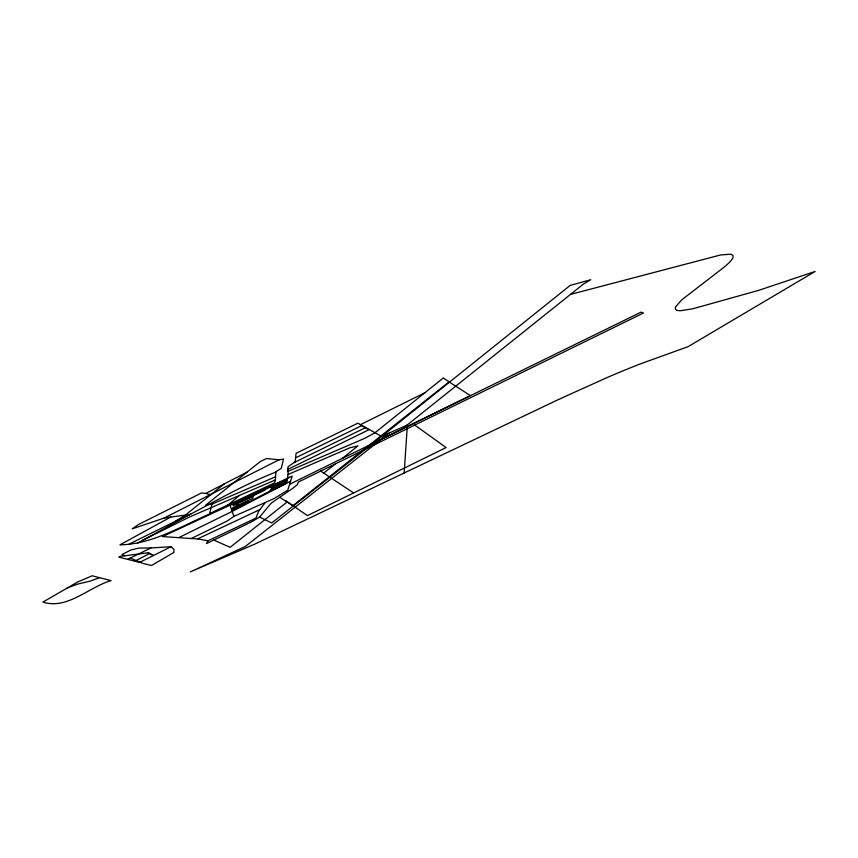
<?xml version="1.0" encoding="UTF-8"?>
<svg xmlns="http://www.w3.org/2000/svg" width="858" height="858" viewBox="0 0 858 858"><rect width="100%" height="100%" fill="white"/><g stroke="black" fill="none" stroke-linecap="round" stroke-linejoin="round"><path stroke-width="1.29" d="M209.642 513.567L273.949 483.161L275.236 481.488L275.922 471.718L281.274 468.339L283.526 459.019L279.011 459.791L266.495 458.537L260.414 461.465L205.781 505.072L211.947 504.139L275.461 476.801M404.172 473.026L407.378 424.989L381.982 436.239M288.267 471.278L287.569 478.131L292.181 476.126L287.762 490.143L274.077 498.584L233.923 516.377L227.241 520.978L191.237 538.524L162.473 536.572L230.041 505.18L233.923 516.377M406.735 425.343L583.075 284.352L590.733 279.708L570.13 285.446L381.692 436.465L357.883 423.187L296.074 453.324L295.195 461.851L288.095 466.666L287.516 471.6L364.65 438.363L374.807 432.893L443.318 377.981L449.528 382.164M211.947 504.139L209.556 513.931C180.845 526.555 152.306 544.208 119.97 544.841L170.731 517.052L190.004 514.478C218.232 499.603 246.107 483.655 275.901 472.072M237.419 505.587L237.977 503.442M244.948 504.021L245.345 502.52L237.634 506.166M247.983 500.589L247.426 502.734L232.089 509.984L232.647 507.839L252.756 498.326L253.314 496.192L233.204 505.705L233.494 504.633L248.831 497.372L248.541 498.444M269.809 491.184L275.128 488.427M270.989 486.69L270.774 487.483L272.812 486.518M273.016 485.735L272.619 487.237L278.582 484.427L277.906 486.99M265.058 502.831L258.644 511.164L255.995 518.082L208.001 540.808L206.467 543.575L250.343 522.458L259.652 517.074L271.021 503.303L293.275 487.945L297.286 484.716L298.294 482.078L643.457 313.02L641.098 312.13L370.742 444.476M227.681 505.265L239.489 495.398L275.407 479.933M129.397 543.972L175.675 521.138L185.339 515.111L224.442 483.805M289.564 484.298L342.374 458.376L357.915 445.881L349.817 447.801L287.891 474.56M414.575 424.957L446.096 447.565L307.454 515.615L292.921 505.673L449.088 381.885L470.452 395.624L342.374 458.376M381.692 436.465L293.318 505.952L287.323 501.791L230.148 547.329L213.771 540.068M323.691 473.112L335.489 463.813M389.232 433.043L245.388 546.428L190.369 571.889L254.558 544.219L558.73 399.41L606.842 377.659A171.825 17.063 -25.8 0 1 639.392 364.253L688.095 346.643L815.1 271.471L758.751 290.326L700.45 306.649L691.988 308.923L680.072 310.778L676.78 310.339L675.278 309.009L675.6 306.799L681.756 299.839L720.935 269.616A170.796 16.967 -25.8 0 0 733 257.55L732.979 255.405L730.919 254.225L720.806 254.912L570.559 294.391M67.31 587.977L42.9 602.101C67.407 609.941 88.739 587.097 111.047 580.619L92.181 575.782L77.585 582.035L67.31 587.977L77.51 584.148L90.358 581.07L99.539 577.67M137.462 543.135L190.004 514.478M134.824 561.175L139.489 562.473L153.475 555.512L148.177 552.777L120.388 556.349L118.854 557.142L134.824 561.175L149.571 553.517L153.475 555.512L171.021 546.728L174.045 549.506L173.809 552.509L151.523 565.486L143.104 563.481L130.298 558.043M279.011 459.791L164.028 518.093L132.218 528.85L138.546 524.474L201.63 492.91L205.781 493.436L246.975 472.168M290.476 481.284L232.314 511.347L179.183 537.43M142.096 540.604L189.404 517.052L239.489 495.398M424.817 392.792L360.274 424.742L368.79 429.815L287.773 469.401M171.021 546.728L150.922 547.94L127.649 559.33M294.262 462.483L365.347 427.745M295.581 457.84L361.754 425.6M230.116 505.373L289.253 477.402M236.69 503.614L264.832 490.229L264.639 489.693M271.718 487.483L287.055 480.223M271.439 488.556L286.776 481.295M271.16 489.628L286.497 482.368M232.368 508.912L247.705 501.662M191.237 538.524L197.705 538.856L259.802 509.62M175.675 521.138L190.819 514.039M164.028 518.093L170.731 517.052M150.922 547.94L138.664 548.123L130.888 549.999L121.997 554.547L124.893 555.77M197.705 538.856L208.001 540.808M205.781 493.436L210.853 494.841M381.22 436.229L384.395 437.784M259.652 517.074L271.686 522.972L293.318 505.952L279.751 497.308M148.177 552.777L149.571 553.517M320.656 471.106L353.603 492.921M285.95 500.836L287.323 501.791M271.997 486.411L270.881 490.701L286.218 483.44L287.333 479.161L271.997 486.411M282.668 481.166L281.649 485.06L238.138 507.539L236.476 503.024L282.668 481.166"/></g></svg>
